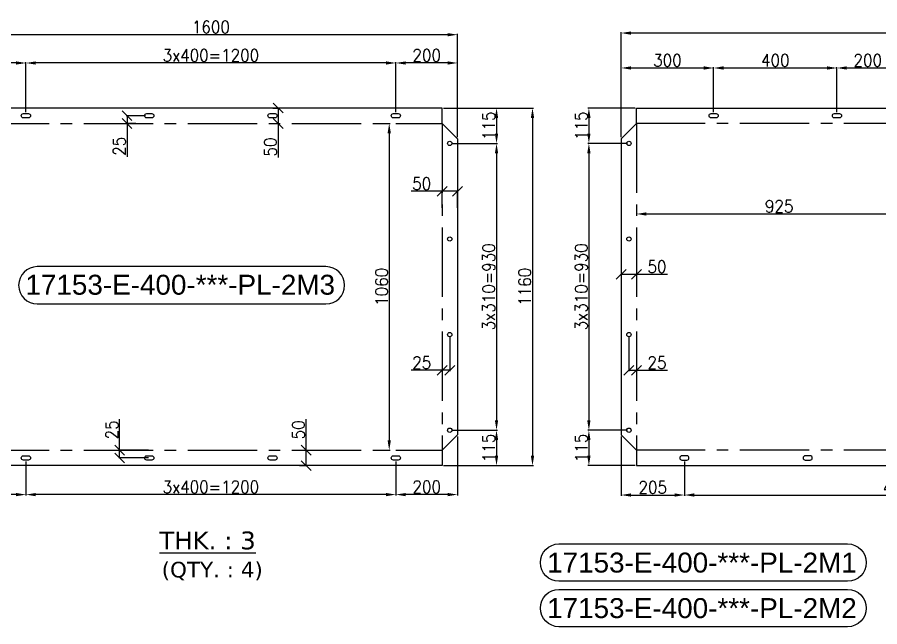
# Model space of a CAD drawing. Header units: inches. Extents: x 98758 to 118468, y 66787 to 119708.
# Drawn here: x 101776 to 104574, y 87448 to 89425 of the extents above; entities that cross this region are included whole.
import ezdxf
from ezdxf.enums import TextEntityAlignment as Align

# ---------------------------------------------------------------- set-up
doc = ezdxf.new("R2010")
doc.units = ezdxf.units.IN
doc.header["$MEASUREMENT"] = 0
for name, pattern in [('CENTER2', [1.125, 0.75, -0.125, 0.125, -0.125]), ('HIDDEN', [0.375, 0.25, -0.125]), ('HIDDEN2', [0.1875, 0.125, -0.0625])]:
    doc.linetypes.add(name, pattern=pattern)
for name, color, linetype in [('2', 2, 'HIDDEN2'), ('3', 3, 'Continuous'), ('3-TEXT', 6, 'Continuous')]:
    doc.layers.add(name, color=color, linetype=linetype)
doc.styles.add('ROMANS', font='ROMANS.shx', dxfattribs={"width": 0.9})
doc.styles.add('style1', font='verdana.ttf')
doc.styles.add('style10', font='swissl.ttf', dxfattribs={"height": 40})
doc.styles.add('ver', font='verdana.ttf')
doc.dimstyles.new('11', dxfattribs={"dimtxt": 40, "dimasz": 32, "dimexe": 3, "dimexo": 5, "dimgap": 5, "dimtad": 1, "dimdec": 0, "dimdsep": 46, "dimtxsty": 'ROMANS', "dimcen": 2.5, "dimclrd": 6, "dimclre": 6, "dimclrt": 2, "dimadec": 0, "dimazin": 0, "dimtfac": 1, "dimtdec": 0, "dimtmove": 0, "dimatfit": 3, "dimfxl": 1, "dimarcsym": 0})

# ---------------------------------------------------------------- blocks, each defined once
blk = doc.blocks.new('_Oblique')
at = {"color": 0, "linetype": 'ByBlock', "lineweight": -2}
blk.add_line((-0.5, -0.5), (0.5, 0.5), dxfattribs=at)
blk = doc.blocks.new('*D175')
at = {"color": 6, "lineweight": -2, "transparency": 16777216}
for p, q in [((102713.5, 88020.5), (102713.5, 88120.8)), ((102692.1, 88020.5), (102716.5, 88020.5)), ((102713.5, 87970.5), (102713.5, 88020.5)), ((102692.1, 87970.5), (102716.5, 87970.5))]:
    blk.add_line(p, q, dxfattribs=at)
at = {"layer": 'Defpoints', "color": 0, "transparency": 16777216}
for p in [(102687.1, 88020.5, -0.2), (102713.5, 88020.5), (102687.1, 87970.5, -0.2)]:
    blk.add_point(p, dxfattribs=at)
at = {"color": 6, "lineweight": -2, "transparency": 16777216, "xscale": 32, "yscale": 32, "zscale": 32}
for p, rotation in [((102713.5, 88020.5), 90), ((102713.5, 87970.5), 270)]:
    blk.add_blockref('_Oblique', p, dxfattribs=dict(at, rotation=rotation))
at = {"color": 2, "transparency": 16777216, "insert": (102688.5, 88086.6), "char_height": 40, "attachment_point": 5, "rotation": 90, "style": 'ROMANS'}
blk.add_mtext('50', dxfattribs=at)
blk = doc.blocks.new('*D176')
at = {"color": 6, "lineweight": -2, "transparency": 16777216}
for p, q in [((102108.2, 88020.5), (102108.2, 88120.8)), ((102201.5, 88020.5), (102105.2, 88020.5)), ((102108.2, 87995.5), (102108.2, 88020.5)), ((102201.5, 87995.5), (102105.2, 87995.5))]:
    blk.add_line(p, q, dxfattribs=at)
at = {"layer": 'Defpoints', "color": 0, "transparency": 16777216}
for p in [(102108.2, 88020.5), (102206.5, 88020.5, -0.2), (102206.5, 87995.5, -0.2)]:
    blk.add_point(p, dxfattribs=at)
at = {"color": 6, "lineweight": -2, "transparency": 16777216, "xscale": 32, "yscale": 32, "zscale": 32}
for p, rotation in [((102108.2, 88020.5), 90), ((102108.2, 87995.5), 270)]:
    blk.add_blockref('_Oblique', p, dxfattribs=dict(at, rotation=rotation))
at = {"color": 2, "transparency": 16777216, "insert": (102083.2, 88086.6), "char_height": 40, "attachment_point": 5, "rotation": 90, "style": 'ROMANS'}
blk.add_mtext('25', dxfattribs=at)
blk = doc.blocks.new('*D177')
at = {"color": 6, "lineweight": -2, "transparency": 16777216}
for p, q in [((102604.8, 89130.3), (102625.6, 89130.3)), ((102622.6, 89130.3), (102622.6, 89080.3)), ((102604.8, 89080.3), (102625.6, 89080.3)), ((102622.6, 89080.3), (102622.6, 88969.6))]:
    blk.add_line(p, q, dxfattribs=at)
at = {"layer": 'Defpoints', "color": 0, "transparency": 16777216}
for p in [(102599.8, 89130.3, -0.2), (102622.6, 89130.3), (102599.8, 89080.3, -0.2)]:
    blk.add_point(p, dxfattribs=at)
at = {"color": 6, "lineweight": -2, "transparency": 16777216, "xscale": 32, "yscale": 32, "zscale": 32}
for p, rotation in [((102622.6, 89130.3), 90), ((102622.6, 89080.3), 270)]:
    blk.add_blockref('_Oblique', p, dxfattribs=dict(at, rotation=rotation))
at = {"color": 2, "transparency": 16777216, "insert": (102597.6, 89003.8), "char_height": 40, "attachment_point": 5, "rotation": 90, "style": 'ROMANS'}
blk.add_mtext('50', dxfattribs=at)
blk = doc.blocks.new('*D178')
at = {"color": 6, "lineweight": -2, "transparency": 16777216}
for p, q in [((102192.1, 89105.3), (102129.4, 89105.3)), ((102132.4, 89105.3), (102132.4, 89080.3)), ((102160.7, 89080.3), (102129.4, 89080.3)), ((102132.4, 89080.3), (102132.4, 88972.1))]:
    blk.add_line(p, q, dxfattribs=at)
at = {"layer": 'Defpoints', "color": 0, "transparency": 16777216}
for p in [(102197.1, 89105.3, -0.2), (102132.4, 89080.3), (102165.7, 89080.3, -0.2)]:
    blk.add_point(p, dxfattribs=at)
at = {"color": 6, "lineweight": -2, "transparency": 16777216, "xscale": 32, "yscale": 32, "zscale": 32}
for p, rotation in [((102132.4, 89105.3), 90), ((102132.4, 89080.3), 270)]:
    blk.add_blockref('_Oblique', p, dxfattribs=dict(at, rotation=rotation))
at = {"color": 2, "transparency": 16777216, "insert": (102107.4, 89006.3), "char_height": 40, "attachment_point": 5, "rotation": 90, "style": 'ROMANS'}
blk.add_mtext('25', dxfattribs=at)
blk = doc.blocks.new('*D179')
at = {"color": 6, "lineweight": -2, "transparency": 16777216}
for p, q in [((103154.3, 88860.2), (103054.1, 88860.2)), ((103154.3, 88806.3), (103154.3, 88863.2)), ((103204.3, 88860.2), (103154.3, 88860.2)), ((103204.3, 88806.3), (103204.3, 88863.2))]:
    blk.add_line(p, q, dxfattribs=at)
at = {"layer": 'Defpoints', "color": 0, "transparency": 16777216}
for p in [(103154.3, 88860.2), (103154.3, 88801.3, -0.1), (103204.3, 88801.3, 0)]:
    blk.add_point(p, dxfattribs=at)
at = {"color": 6, "lineweight": -2, "transparency": 16777216, "xscale": 32, "yscale": 32, "zscale": 32, "rotation": 180}
blk.add_blockref('_Oblique', (103154.3, 88860.2), dxfattribs=at)
at = {"color": 6, "lineweight": -2, "transparency": 16777216, "xscale": 32, "yscale": 32, "zscale": 32}
blk.add_blockref('_Oblique', (103204.3, 88860.2), dxfattribs=at)
at = {"color": 2, "transparency": 16777216, "insert": (103088.2, 88885.2), "char_height": 40, "attachment_point": 5, "style": 'ROMANS'}
blk.add_mtext('50', dxfattribs=at)
blk = doc.blocks.new('*D180')
at = {"color": 6, "lineweight": -2, "transparency": 16777216}
for p, q in [((103154.3, 88390.5), (103154.3, 88276.7)), ((103179.3, 88390.5), (103179.3, 88276.7)), ((103154.3, 88279.7), (103054.1, 88279.7)), ((103179.3, 88279.7), (103154.3, 88279.7))]:
    blk.add_line(p, q, dxfattribs=at)
at = {"layer": 'Defpoints', "color": 0, "transparency": 16777216}
for p in [(103154.3, 88395.5, -0.1), (103179.3, 88395.5, -0.2), (103154.3, 88279.7)]:
    blk.add_point(p, dxfattribs=at)
at = {"color": 6, "lineweight": -2, "transparency": 16777216, "xscale": 32, "yscale": 32, "zscale": 32, "rotation": 180}
blk.add_blockref('_Oblique', (103154.3, 88279.7), dxfattribs=at)
at = {"color": 6, "lineweight": -2, "transparency": 16777216, "xscale": 32, "yscale": 32, "zscale": 32}
blk.add_blockref('_Oblique', (103179.3, 88279.7), dxfattribs=at)
at = {"color": 2, "transparency": 16777216, "insert": (103088.2, 88304.7), "char_height": 40, "attachment_point": 5, "style": 'ROMANS'}
blk.add_mtext('25', dxfattribs=at)
blk = doc.blocks.new('*D182')
at = {"color": 6, "lineweight": -2, "transparency": 16777216}
for p, q in [((103159.3, 89130.3), (103333.9, 89130.3)), ((103330.9, 89098.3), (103330.9, 89047.5)), ((103184.3, 89015.5), (103333.9, 89015.5))]:
    blk.add_line(p, q, dxfattribs=at)
at = {"color": 6, "transparency": 16777216}
for points in [[(103325.5, 89098.3), (103336.2, 89098.3), (103330.9, 89130.3)], [(103325.5, 89047.5), (103336.2, 89047.5), (103330.9, 89015.5)]]:
    blk.add_solid(points, dxfattribs=at)
at = {"layer": 'Defpoints', "color": 0, "transparency": 16777216}
for p in [(103154.3, 89130.3), (103179.3, 89015.5, -0.2), (103330.9, 89015.5)]:
    blk.add_point(p, dxfattribs=at)
at = {"color": 2, "transparency": 16777216, "insert": (103305.9, 89072.9), "char_height": 40, "attachment_point": 5, "rotation": 90, "style": 'ROMANS'}
blk.add_mtext('115', dxfattribs=at)
blk = doc.blocks.new('*D183')
at = {"color": 6, "lineweight": -2, "transparency": 16777216}
for p, q in [((103184.3, 89015.5), (103333.9, 89015.5)), ((103330.9, 88983.5), (103330.9, 88117.5)), ((103184.3, 88085.5), (103333.9, 88085.5))]:
    blk.add_line(p, q, dxfattribs=at)
at = {"color": 6, "transparency": 16777216}
for points in [[(103325.5, 88983.5), (103336.2, 88983.5), (103330.9, 89015.5)], [(103325.5, 88117.5), (103336.2, 88117.5), (103330.9, 88085.5)]]:
    blk.add_solid(points, dxfattribs=at)
at = {"layer": 'Defpoints', "color": 0, "transparency": 16777216}
for p in [(103179.3, 89015.5, -0.2), (103179.3, 88085.5, -0.2), (103330.9, 88085.5)]:
    blk.add_point(p, dxfattribs=at)
at = {"color": 2, "transparency": 16777216, "insert": (103305.9, 88550.5), "char_height": 40, "attachment_point": 5, "rotation": 90, "style": 'ROMANS'}
blk.add_mtext('3x310=930', dxfattribs=at)
blk = doc.blocks.new('*D184')
at = {"color": 6, "lineweight": -2, "transparency": 16777216}
for p, q in [((103184.3, 88085.5), (103333.9, 88085.5)), ((103330.9, 88053.5), (103330.9, 88002.5)), ((103159.3, 87970.5), (103333.9, 87970.5))]:
    blk.add_line(p, q, dxfattribs=at)
at = {"color": 6, "transparency": 16777216}
for points in [[(103325.5, 88053.5), (103336.2, 88053.5), (103330.9, 88085.5)], [(103325.5, 88002.5), (103336.2, 88002.5), (103330.9, 87970.5)]]:
    blk.add_solid(points, dxfattribs=at)
at = {"layer": 'Defpoints', "color": 0, "transparency": 16777216}
for p in [(103179.3, 88085.5, -0.2), (103154.3, 87970.5), (103330.9, 87970.5)]:
    blk.add_point(p, dxfattribs=at)
at = {"color": 2, "transparency": 16777216, "insert": (103305.9, 88028), "char_height": 40, "attachment_point": 5, "rotation": 90, "style": 'ROMANS'}
blk.add_mtext('115', dxfattribs=at)
blk = doc.blocks.new('*D181')
at = {"color": 6, "lineweight": -2, "transparency": 16777216}
for p, q in [((103241.2, 89130.3), (103450.6, 89130.3)), ((103447.6, 89098.3), (103447.6, 88002.5)), ((103241.2, 87970.5), (103450.6, 87970.5))]:
    blk.add_line(p, q, dxfattribs=at)
at = {"color": 6, "transparency": 16777216}
for points in [[(103442.3, 89098.3), (103452.9, 89098.3), (103447.6, 89130.3)], [(103442.3, 88002.5), (103452.9, 88002.5), (103447.6, 87970.5)]]:
    blk.add_solid(points, dxfattribs=at)
at = {"layer": 'Defpoints', "color": 0, "transparency": 16777216}
for p in [(103236.2, 89130.3), (103236.2, 87970.5), (103447.6, 87970.5)]:
    blk.add_point(p, dxfattribs=at)
at = {"color": 2, "transparency": 16777216, "insert": (103422.6, 88550.4), "char_height": 40, "attachment_point": 5, "rotation": 90, "style": 'ROMANS'}
blk.add_mtext('1160', dxfattribs=at)
blk = doc.blocks.new('*D188')
at = {"color": 6, "lineweight": -2, "transparency": 16777216}
for p, q in [((103204.3, 88065.5), (103204.3, 87873.6)), ((103004.3, 87983.5), (103004.3, 87873.6)), ((103172.3, 87876.6), (103036.3, 87876.6))]:
    blk.add_line(p, q, dxfattribs=at)
at = {"color": 6, "transparency": 16777216}
for points in [[(103036.3, 87881.9), (103036.3, 87871.3), (103004.3, 87876.6)], [(103172.3, 87881.9), (103172.3, 87871.3), (103204.3, 87876.6)]]:
    blk.add_solid(points, dxfattribs=at)
at = {"layer": 'Defpoints', "color": 0, "transparency": 16777216}
for p in [(103204.3, 88070.5, -0.2), (103004.3, 87988.5, -0.2), (103004.3, 87876.6)]:
    blk.add_point(p, dxfattribs=at)
at = {"color": 2, "transparency": 16777216, "insert": (103104.3, 87901.6), "char_height": 40, "attachment_point": 5, "style": 'ROMANS'}
blk.add_mtext('200', dxfattribs=at)
blk = doc.blocks.new('*D189')
at = {"color": 6, "lineweight": -2, "transparency": 16777216}
for p, q in [((101804.3, 87983.5), (101804.3, 87873.6)), ((103004.3, 87983.5), (103004.3, 87873.6)), ((102972.3, 87876.6), (101836.3, 87876.6))]:
    blk.add_line(p, q, dxfattribs=at)
at = {"color": 6, "transparency": 16777216}
for points in [[(101836.3, 87881.9), (101836.3, 87871.3), (101804.3, 87876.6)], [(102972.3, 87881.9), (102972.3, 87871.3), (103004.3, 87876.6)]]:
    blk.add_solid(points, dxfattribs=at)
at = {"layer": 'Defpoints', "color": 0, "transparency": 16777216}
for p in [(101804.3, 87988.5, -0.2), (103004.3, 87988.5, -0.2), (101804.3, 87876.6)]:
    blk.add_point(p, dxfattribs=at)
at = {"color": 2, "transparency": 16777216, "insert": (102404.3, 87901.6), "char_height": 40, "attachment_point": 5, "style": 'ROMANS'}
blk.add_mtext('3x400=1200', dxfattribs=at)
blk = doc.blocks.new('*D190')
at = {"color": 6, "lineweight": -2, "transparency": 16777216}
for p, q in [((101604.3, 88065.5), (101604.3, 87873.6)), ((101804.3, 87983.5), (101804.3, 87873.6)), ((101772.3, 87876.6), (101636.3, 87876.6))]:
    blk.add_line(p, q, dxfattribs=at)
at = {"color": 6, "transparency": 16777216}
for points in [[(101636.3, 87881.9), (101636.3, 87871.3), (101604.3, 87876.6)], [(101772.3, 87881.9), (101772.3, 87871.3), (101804.3, 87876.6)]]:
    blk.add_solid(points, dxfattribs=at)
at = {"layer": 'Defpoints', "color": 0, "transparency": 16777216}
for p in [(101604.3, 88070.5, -0.2), (101804.3, 87988.5, -0.2), (101604.3, 87876.6)]:
    blk.add_point(p, dxfattribs=at)
at = {"color": 2, "transparency": 16777216, "insert": (101704.3, 87901.6), "char_height": 40, "attachment_point": 5, "style": 'ROMANS'}
blk.add_mtext('200', dxfattribs=at)
blk = doc.blocks.new('*D191')
at = {"color": 6, "lineweight": -2, "transparency": 16777216}
for p, q in [((103004.3, 89117.3), (103004.3, 89279.3)), ((103204.3, 89035.3), (103204.3, 89279.3)), ((103172.3, 89276.3), (103036.3, 89276.3))]:
    blk.add_line(p, q, dxfattribs=at)
at = {"color": 6, "transparency": 16777216}
for points in [[(103036.3, 89281.6), (103036.3, 89271), (103004.3, 89276.3)], [(103172.3, 89281.6), (103172.3, 89271), (103204.3, 89276.3)]]:
    blk.add_solid(points, dxfattribs=at)
at = {"layer": 'Defpoints', "color": 0, "transparency": 16777216}
for p in [(103004.3, 89276.3), (103004.3, 89112.3, -0.2), (103204.3, 89030.3, -0.2)]:
    blk.add_point(p, dxfattribs=at)
at = {"color": 2, "transparency": 16777216, "insert": (103104.3, 89301.3), "char_height": 40, "attachment_point": 5, "style": 'ROMANS'}
blk.add_mtext('200', dxfattribs=at)
blk = doc.blocks.new('*D192')
at = {"color": 6, "lineweight": -2, "transparency": 16777216}
for p, q in [((101804.3, 89117.3), (101804.3, 89279.3)), ((103004.3, 89117.3), (103004.3, 89279.3)), ((102972.3, 89276.3), (101836.3, 89276.3))]:
    blk.add_line(p, q, dxfattribs=at)
at = {"color": 6, "transparency": 16777216}
for points in [[(101836.3, 89281.6), (101836.3, 89271), (101804.3, 89276.3)], [(102972.3, 89281.6), (102972.3, 89271), (103004.3, 89276.3)]]:
    blk.add_solid(points, dxfattribs=at)
at = {"layer": 'Defpoints', "color": 0, "transparency": 16777216}
for p in [(101804.3, 89276.3), (101804.3, 89112.3, -0.2), (103004.3, 89112.3, -0.2)]:
    blk.add_point(p, dxfattribs=at)
at = {"color": 2, "transparency": 16777216, "insert": (102404.3, 89301.3), "char_height": 40, "attachment_point": 5, "style": 'ROMANS'}
blk.add_mtext('3x400=1200', dxfattribs=at)
blk = doc.blocks.new('*D193')
at = {"color": 6, "lineweight": -2, "transparency": 16777216}
for p, q in [((101604.3, 89035.3), (101604.3, 89279.3)), ((101804.3, 89117.3), (101804.3, 89279.3)), ((101772.3, 89276.3), (101636.3, 89276.3))]:
    blk.add_line(p, q, dxfattribs=at)
at = {"color": 6, "transparency": 16777216}
for points in [[(101636.3, 89281.6), (101636.3, 89271), (101604.3, 89276.3)], [(101772.3, 89281.6), (101772.3, 89271), (101804.3, 89276.3)]]:
    blk.add_solid(points, dxfattribs=at)
at = {"layer": 'Defpoints', "color": 0, "transparency": 16777216}
for p in [(101604.3, 89276.3), (101804.3, 89112.3, -0.2), (101604.3, 89030.3, -0.2)]:
    blk.add_point(p, dxfattribs=at)
at = {"color": 2, "transparency": 16777216, "insert": (101704.3, 89301.3), "char_height": 40, "attachment_point": 5, "style": 'ROMANS'}
blk.add_mtext('200', dxfattribs=at)
blk = doc.blocks.new('*D200')
at = {"color": 6, "lineweight": -2, "transparency": 16777216}
for p, q in [((103735.2, 88796.3), (103735.2, 88588)), ((103785.2, 88641), (103785.2, 88588)), ((103735.2, 88591), (103785.2, 88591)), ((103785.2, 88591), (103885.5, 88591))]:
    blk.add_line(p, q, dxfattribs=at)
at = {"layer": 'Defpoints', "color": 0, "transparency": 16777216}
for p in [(103735.2, 88801.3, 0), (103785.2, 88646, -0.1), (103785.2, 88591)]:
    blk.add_point(p, dxfattribs=at)
at = {"color": 6, "lineweight": -2, "transparency": 16777216, "xscale": 32, "yscale": 32, "zscale": 32, "rotation": 180}
blk.add_blockref('_Oblique', (103735.2, 88591), dxfattribs=at)
at = {"color": 6, "lineweight": -2, "transparency": 16777216, "xscale": 32, "yscale": 32, "zscale": 32}
blk.add_blockref('_Oblique', (103785.2, 88591), dxfattribs=at)
at = {"color": 2, "transparency": 16777216, "insert": (103851.3, 88616), "char_height": 40, "attachment_point": 5, "style": 'ROMANS'}
blk.add_mtext('50', dxfattribs=at)
blk = doc.blocks.new('*D201')
at = {"color": 6, "lineweight": -2, "transparency": 16777216}
for p, q in [((103760.2, 88390.5), (103760.2, 88276.7)), ((103785.2, 88390.5), (103785.2, 88276.7)), ((103760.2, 88279.7), (103785.2, 88279.7)), ((103785.2, 88279.7), (103885.5, 88279.7))]:
    blk.add_line(p, q, dxfattribs=at)
at = {"layer": 'Defpoints', "color": 0, "transparency": 16777216}
for p in [(103760.2, 88395.5, -0.2), (103785.2, 88395.5, -0.1), (103785.2, 88279.7)]:
    blk.add_point(p, dxfattribs=at)
at = {"color": 6, "lineweight": -2, "transparency": 16777216, "xscale": 32, "yscale": 32, "zscale": 32, "rotation": 180}
blk.add_blockref('_Oblique', (103760.2, 88279.7), dxfattribs=at)
at = {"color": 6, "lineweight": -2, "transparency": 16777216, "xscale": 32, "yscale": 32, "zscale": 32}
blk.add_blockref('_Oblique', (103785.2, 88279.7), dxfattribs=at)
at = {"color": 2, "transparency": 16777216, "insert": (103851.3, 88304.7), "char_height": 40, "attachment_point": 5, "style": 'ROMANS'}
blk.add_mtext('25', dxfattribs=at)
blk = doc.blocks.new('*D202')
at = {"color": 6, "lineweight": -2, "transparency": 16777216}
for p, q in [((103780.2, 89130.3), (103627.5, 89130.3)), ((103630.5, 89098.3), (103630.5, 89047.5)), ((103755.2, 89015.5), (103627.5, 89015.5))]:
    blk.add_line(p, q, dxfattribs=at)
at = {"color": 6, "transparency": 16777216}
for points in [[(103625.1, 89098.3), (103635.8, 89098.3), (103630.5, 89130.3)], [(103625.1, 89047.5), (103635.8, 89047.5), (103630.5, 89015.5)]]:
    blk.add_solid(points, dxfattribs=at)
at = {"layer": 'Defpoints', "color": 0, "transparency": 16777216}
for p in [(103785.2, 89130.3), (103630.5, 89015.5), (103760.2, 89015.5, -0.2)]:
    blk.add_point(p, dxfattribs=at)
at = {"color": 2, "transparency": 16777216, "insert": (103605.5, 89072.9), "char_height": 40, "attachment_point": 5, "rotation": 90, "style": 'ROMANS'}
blk.add_mtext('115', dxfattribs=at)
blk = doc.blocks.new('*D203')
at = {"color": 6, "lineweight": -2, "transparency": 16777216}
for p, q in [((103755.2, 89015.5), (103627.5, 89015.5)), ((103630.5, 88983.5), (103630.5, 88117.5)), ((103755.2, 88085.5), (103627.5, 88085.5))]:
    blk.add_line(p, q, dxfattribs=at)
at = {"color": 6, "transparency": 16777216}
for points in [[(103625.1, 88983.5), (103635.8, 88983.5), (103630.5, 89015.5)], [(103625.1, 88117.5), (103635.8, 88117.5), (103630.5, 88085.5)]]:
    blk.add_solid(points, dxfattribs=at)
at = {"layer": 'Defpoints', "color": 0, "transparency": 16777216}
for p in [(103760.2, 89015.5, -0.2), (103630.5, 88085.5), (103760.2, 88085.5, -0.2)]:
    blk.add_point(p, dxfattribs=at)
at = {"color": 2, "transparency": 16777216, "insert": (103605.5, 88550.5), "char_height": 40, "attachment_point": 5, "rotation": 90, "style": 'ROMANS'}
blk.add_mtext('3x310=930', dxfattribs=at)
blk = doc.blocks.new('*D204')
at = {"color": 6, "lineweight": -2, "transparency": 16777216}
for p, q in [((103755.2, 88085.5), (103627.5, 88085.5)), ((103630.5, 88053.5), (103630.5, 88002.5)), ((103780.2, 87970.5), (103627.5, 87970.5))]:
    blk.add_line(p, q, dxfattribs=at)
at = {"color": 6, "transparency": 16777216}
for points in [[(103625.1, 88053.5), (103635.8, 88053.5), (103630.5, 88085.5)], [(103625.1, 88002.5), (103635.8, 88002.5), (103630.5, 87970.5)]]:
    blk.add_solid(points, dxfattribs=at)
at = {"layer": 'Defpoints', "color": 0, "transparency": 16777216}
for p in [(103760.2, 88085.5, -0.2), (103630.5, 87970.5), (103785.2, 87970.5)]:
    blk.add_point(p, dxfattribs=at)
at = {"color": 2, "transparency": 16777216, "insert": (103605.5, 88028), "char_height": 40, "attachment_point": 5, "rotation": 90, "style": 'ROMANS'}
blk.add_mtext('115', dxfattribs=at)
blk = doc.blocks.new('*D205')
at = {"color": 6, "lineweight": -2, "transparency": 16777216}
for p, q in [((101604.3, 89078.6), (101604.3, 89371)), ((103172.3, 89368), (101636.3, 89368)), ((103204.3, 89185.4), (103204.3, 89371))]:
    blk.add_line(p, q, dxfattribs=at)
at = {"color": 6, "transparency": 16777216}
for points in [[(101636.3, 89373.3), (101636.3, 89362.7), (101604.3, 89368)], [(103172.3, 89373.3), (103172.3, 89362.7), (103204.3, 89368)]]:
    blk.add_solid(points, dxfattribs=at)
at = {"layer": 'Defpoints', "color": 0, "transparency": 16777216}
for p in [(101604.3, 89368), (103204.3, 89180.4), (101604.3, 89073.6)]:
    blk.add_point(p, dxfattribs=at)
at = {"color": 2, "transparency": 16777216, "insert": (102404.3, 89393), "char_height": 40, "attachment_point": 5, "style": 'ROMANS'}
blk.add_mtext('1600', dxfattribs=at)
blk = doc.blocks.new('*D206')
at = {"color": 6, "lineweight": -2, "transparency": 16777216}
for p, q in [((103735.2, 89035.3), (103735.2, 89263.1)), ((103767.2, 89260.1), (104003.2, 89260.1)), ((104035.2, 89117.3), (104035.2, 89263.1))]:
    blk.add_line(p, q, dxfattribs=at)
at = {"color": 6, "transparency": 16777216}
for points in [[(103767.2, 89265.5), (103767.2, 89254.8), (103735.2, 89260.1)], [(104003.2, 89265.5), (104003.2, 89254.8), (104035.2, 89260.1)]]:
    blk.add_solid(points, dxfattribs=at)
at = {"layer": 'Defpoints', "color": 0, "transparency": 16777216}
for p in [(104035.2, 89260.1), (104035.2, 89112.3), (103735.2, 89030.3)]:
    blk.add_point(p, dxfattribs=at)
at = {"color": 2, "transparency": 16777216, "insert": (103885.2, 89285.1), "char_height": 40, "attachment_point": 5, "style": 'ROMANS'}
blk.add_mtext('300', dxfattribs=at)
blk = doc.blocks.new('*D207')
at = {"color": 6, "lineweight": -2, "transparency": 16777216}
for p, q in [((104035.2, 89117.3), (104035.2, 89263.1)), ((104067.2, 89260.1), (104403.2, 89260.1)), ((104435.2, 89117.3), (104435.2, 89263.1))]:
    blk.add_line(p, q, dxfattribs=at)
at = {"color": 6, "transparency": 16777216}
for points in [[(104067.2, 89265.5), (104067.2, 89254.8), (104035.2, 89260.1)], [(104403.2, 89265.5), (104403.2, 89254.8), (104435.2, 89260.1)]]:
    blk.add_solid(points, dxfattribs=at)
at = {"layer": 'Defpoints', "color": 0, "transparency": 16777216}
for p in [(104435.2, 89260.1), (104035.2, 89112.3), (104435.2, 89112.3)]:
    blk.add_point(p, dxfattribs=at)
at = {"color": 2, "transparency": 16777216, "insert": (104235.2, 89285.1), "char_height": 40, "attachment_point": 5, "style": 'ROMANS'}
blk.add_mtext('400', dxfattribs=at)
blk = doc.blocks.new('*D208')
at = {"color": 6, "lineweight": -2, "transparency": 16777216}
for p, q in [((104435.2, 89117.3), (104435.2, 89263.1)), ((104467.2, 89260.1), (104603.2, 89260.1)), ((104635.2, 89117.3), (104635.2, 89263.1))]:
    blk.add_line(p, q, dxfattribs=at)
at = {"color": 6, "transparency": 16777216}
for points in [[(104467.2, 89265.5), (104467.2, 89254.8), (104435.2, 89260.1)], [(104603.2, 89265.5), (104603.2, 89254.8), (104635.2, 89260.1)]]:
    blk.add_solid(points, dxfattribs=at)
at = {"layer": 'Defpoints', "color": 0, "transparency": 16777216}
for p in [(104635.2, 89260.1), (104435.2, 89112.3), (104635.2, 89112.3)]:
    blk.add_point(p, dxfattribs=at)
at = {"color": 2, "transparency": 16777216, "insert": (104535.2, 89285.1), "char_height": 40, "attachment_point": 5, "style": 'ROMANS'}
blk.add_mtext('200', dxfattribs=at)
blk = doc.blocks.new('*D213')
at = {"color": 6, "lineweight": -2, "transparency": 16777216}
for p, q in [((103735.2, 89175.4), (103735.2, 89376.4)), ((105713.2, 89373.4), (103767.2, 89373.4)), ((105745.2, 89175.4), (105745.2, 89376.4))]:
    blk.add_line(p, q, dxfattribs=at)
at = {"color": 6, "transparency": 16777216}
for points in [[(103767.2, 89378.7), (103767.2, 89368), (103735.2, 89373.4)], [(105713.2, 89378.7), (105713.2, 89368), (105745.2, 89373.4)]]:
    blk.add_solid(points, dxfattribs=at)
at = {"layer": 'Defpoints', "color": 0, "transparency": 16777216}
for p in [(103735.2, 89373.4), (103735.2, 89170.4), (105745.2, 89170.4)]:
    blk.add_point(p, dxfattribs=at)
at = {"color": 2, "transparency": 16777216, "insert": (104740.2, 89398.4), "char_height": 40, "attachment_point": 5, "style": 'ROMANS'}
blk.add_mtext('2010', dxfattribs=at)
blk = doc.blocks.new('*D214')
at = {"color": 6, "lineweight": -2, "transparency": 16777216}
for p, q in [((103735.2, 88065.5), (103735.2, 87872.2)), ((103940.2, 87983.5), (103940.2, 87872.2)), ((103767.2, 87875.2), (103908.2, 87875.2))]:
    blk.add_line(p, q, dxfattribs=at)
at = {"color": 6, "transparency": 16777216}
for points in [[(103767.2, 87880.6), (103767.2, 87869.9), (103735.2, 87875.2)], [(103908.2, 87880.6), (103908.2, 87869.9), (103940.2, 87875.2)]]:
    blk.add_solid(points, dxfattribs=at)
at = {"layer": 'Defpoints', "color": 0, "transparency": 16777216}
for p in [(103735.2, 88070.5, -0.2), (103940.2, 87988.5, -0.2), (103940.2, 87875.2)]:
    blk.add_point(p, dxfattribs=at)
at = {"color": 2, "transparency": 16777216, "insert": (103837.7, 87900.2), "char_height": 40, "attachment_point": 5, "style": 'ROMANS'}
blk.add_mtext('205', dxfattribs=at)
blk = doc.blocks.new('*D215')
at = {"color": 6, "lineweight": -2, "transparency": 16777216}
for p, q in [((103940.2, 87983.5), (103940.2, 87872.2)), ((105540.2, 87983.5), (105540.2, 87872.2)), ((103972.2, 87875.2), (105508.2, 87875.2))]:
    blk.add_line(p, q, dxfattribs=at)
at = {"color": 6, "transparency": 16777216}
for points in [[(103972.2, 87880.6), (103972.2, 87869.9), (103940.2, 87875.2)], [(105508.2, 87880.6), (105508.2, 87869.9), (105540.2, 87875.2)]]:
    blk.add_solid(points, dxfattribs=at)
at = {"layer": 'Defpoints', "color": 0, "transparency": 16777216}
for p in [(103940.2, 87988.5, -0.2), (105540.2, 87988.5, -0.2), (105540.2, 87875.2)]:
    blk.add_point(p, dxfattribs=at)
at = {"color": 2, "transparency": 16777216, "insert": (104740.2, 87900.2), "char_height": 40, "attachment_point": 5, "style": 'ROMANS'}
blk.add_mtext('4x400=1600', dxfattribs=at)
blk = doc.blocks.new('*D220')
at = {"color": 6, "lineweight": -2, "transparency": 16777216}
for p, q in [((102934.4, 89080.3), (102985.8, 89080.3)), ((102982.8, 89048.3), (102982.8, 88052.5)), ((102934.4, 88020.5), (102985.8, 88020.5))]:
    blk.add_line(p, q, dxfattribs=at)
at = {"color": 6, "transparency": 16777216}
for points in [[(102977.5, 89048.3), (102988.1, 89048.3), (102982.8, 89080.3)], [(102977.5, 88052.5), (102988.1, 88052.5), (102982.8, 88020.5)]]:
    blk.add_solid(points, dxfattribs=at)
at = {"layer": 'Defpoints', "color": 0, "transparency": 16777216}
for p in [(102929.4, 89080.3), (102929.4, 88020.5, -0.2), (102982.8, 88020.5)]:
    blk.add_point(p, dxfattribs=at)
at = {"color": 2, "transparency": 16777216, "insert": (102957.8, 88550.4), "char_height": 40, "attachment_point": 5, "rotation": 90, "style": 'ROMANS'}
blk.add_mtext('1060', dxfattribs=at)
blk = doc.blocks.new('*D222')
at = {"color": 6, "lineweight": -2, "transparency": 16777216}
for p, q in [((103785.2, 88796.3), (103785.2, 88783.7)), ((103817.2, 88786.7), (104678.2, 88786.7)), ((104710.2, 88700.9), (104710.2, 88789.7))]:
    blk.add_line(p, q, dxfattribs=at)
at = {"color": 6, "transparency": 16777216}
for points in [[(103817.2, 88792), (103817.2, 88781.3), (103785.2, 88786.7)], [(104678.2, 88792), (104678.2, 88781.3), (104710.2, 88786.7)]]:
    blk.add_solid(points, dxfattribs=at)
at = {"layer": 'Defpoints', "color": 0, "transparency": 16777216}
for p in [(103785.2, 88801.3, -0.1), (104710.2, 88786.7), (104710.2, 88695.9, -0.1)]:
    blk.add_point(p, dxfattribs=at)
at = {"color": 2, "transparency": 16777216, "insert": (104247.7, 88811.7), "char_height": 40, "attachment_point": 5, "style": 'ROMANS'}
blk.add_mtext('925', dxfattribs=at)

msp = doc.modelspace()

# ---------------------------------------------------------------- linework, layer by layer
for p, q in [((103154.3, 89130.3), (101654.3, 89130.3)), ((103154.3, 89080.3), (103154.3, 89130.3)), ((103785.2, 89080.3), (103785.2, 89130.3)), ((103785.2, 89130.3), (105695.2, 89130.3)), ((103154.3, 89080.3), (103204.3, 89030.3)), ((103785.2, 89080.3), (103735.2, 89030.3)), ((103204.3, 89030.3), (103204.3, 88070.5, -0.2)), ((103735.2, 89030.3), (103735.2, 88070.5, -0.2)), ((103154.3, 88020.5, -0.2), (103204.3, 88070.5, -0.2)), ((103785.2, 88020.5, -0.2), (103735.2, 88070.5, -0.2)), ((103154.3, 88020.5, -0.2), (103154.3, 87970.5, -0.2)), ((103785.2, 88020.5, -0.2), (103785.2, 87970.5, -0.2)), ((103154.3, 87970.5, -0.2), (101654.3, 87970.5, -0.2)), ((103785.2, 87970.5, -0.2), (105695.2, 87970.5, -0.2))]:
    msp.add_line(p, q)
at = {"color": 3, "linetype": 'CENTER2', "ltscale": 300, "extrusion": (1.38084e-15, -0.000188999, 1)}
for p, q in [((101654.3, 89080.3), (103154.3, 89080.3)), ((101654.3, 88020.5, -0.2), (103154.3, 88020.5, -0.2))]:
    msp.add_line(p, q, dxfattribs=at)
at = {"color": 3, "linetype": 'CENTER2', "ltscale": 300}
for p, q in [((103154.3, 89080.3), (103154.3, 88020.5, -0.2)), ((103785.2, 89080.3), (103785.2, 88020.5, -0.2))]:
    msp.add_line(p, q, dxfattribs=at)
at = {"color": 3, "linetype": 'CENTER2', "ltscale": 300, "extrusion": (-1.38084e-15, -0.000188999, 1)}
for p, q in [((105695.2, 89080.3), (103785.2, 89080.3)), ((105695.2, 88020.5, -0.2), (103785.2, 88020.5, -0.2))]:
    msp.add_line(p, q, dxfattribs=at)
for points, elevation in [([(101812.3, 89112.3, -1), (101812.3, 89098.3), (101796.3, 89098.3, -1), (101796.3, 89112.3)], 0), ([(102212.3, 89112.3, -1), (102212.3, 89098.3), (102196.3, 89098.3, -1), (102196.3, 89112.3)], 0), ([(102612.3, 89112.3, -1), (102612.3, 89098.3), (102596.3, 89098.3, -1), (102596.3, 89112.3)], 0), ([(103012.3, 89112.3, -1), (103012.3, 89098.3), (102996.3, 89098.3, -1), (102996.3, 89112.3)], 0), ([(104043.2, 89112.3, -1), (104043.2, 89098.3), (104027.2, 89098.3, -1), (104027.2, 89112.3)], 0), ([(104443.2, 89112.3, -1), (104443.2, 89098.3), (104427.2, 89098.3, -1), (104427.2, 89112.3)], 0), ([(101812.3, 88002.5, -1), (101812.3, 87988.5), (101796.3, 87988.5, -1), (101796.3, 88002.5)], -0.2), ([(102212.3, 88002.5, -1), (102212.3, 87988.5), (102196.3, 87988.5, -1), (102196.3, 88002.5)], -0.2), ([(102612.3, 88002.5, -1), (102612.3, 87988.5), (102596.3, 87988.5, -1), (102596.3, 88002.5)], -0.2), ([(103012.3, 88002.5, -1), (103012.3, 87988.5), (102996.3, 87988.5, -1), (102996.3, 88002.5)], -0.2), ([(103932.2, 88002.5, 1), (103932.2, 87988.5), (103948.2, 87988.5, 1), (103948.2, 88002.5)], -0.2), ([(104332.2, 88002.5, 1), (104332.2, 87988.5), (104348.2, 87988.5, 1), (104348.2, 88002.5)], -0.2)]:
    msp.add_lwpolyline(points, format="xyb", close=True, dxfattribs=dict(elevation=elevation))
for centre in [(103179.3, 89015.5, -0.2), (103760.2, 89015.5, -0.2), (103179.3, 88705.5, -0.2), (103760.2, 88705.5, -0.2), (103179.3, 88395.5, -0.2), (103760.2, 88395.5, -0.2), (103179.3, 88085.5, -0.2), (103760.2, 88085.5, -0.2)]:
    msp.add_circle(centre, 7)
at = {"layer": '2', "color": 8, "linetype": 'ByBlock'}
for points in [[(101841.1, 88494.9), (102777.5, 88494.9, 1), (102777.5, 88615.8), (101841.1, 88615.8, 1), (101841.1, 88494.9)], [(103533.5, 87716.6), (104469.9, 87716.6, -1), (104469.9, 87595.7), (103533.5, 87595.7, -1), (103533.5, 87716.6)], [(103533.5, 87569), (104469.9, 87569, -1), (104469.9, 87448.1), (103533.5, 87448.1, -1), (103533.5, 87569)]]:
    msp.add_lwpolyline(points, format="xyb", dxfattribs=at)

# ---------------------------------------------------------------- texts
at = {"layer": '3', "linetype": 'HIDDEN', "ltscale": 20, "style": 'ver'}
msp.add_text('%%UTHK. : 3', height=57.8, dxfattribs=at).set_placement((102237.1, 87699.1))
at = {"layer": '3-TEXT', "color": 2}
for s, height, style, p in [('17153-E-400-***-PL-2M3', 64.68, 'style10', (102304.8, 88557.2)), ('17153-E-400-***-PL-2M1', 64.68, 'style10', (103997.2, 87656.1)), ('(QTY. : 4)', 50.72, 'style1', (102408.7, 87633.3)), ('17153-E-400-***-PL-2M2', 64.68, 'style10', (103997.2, 87508.5))]:
    msp.add_text(s, height=height, dxfattribs=dict(at, style=style)).set_placement(p, align=Align.MIDDLE_CENTER)

# ---------------------------------------------------------------- dimensions: what is measured, and where the dimension line sits
for base, p1, p2, picture, middle in [((101604.3, 89368), (103204.3, 89180.4), (101604.3, 89073.6), '*D205', (102404.3, 89393)), ((103735.2, 89373.4), (105745.2, 89170.4), (103735.2, 89170.4), '*D213', (104740.2, 89398.4)), ((103004.3, 89276.3), (103204.3, 89030.3, -0.2), (103004.3, 89112.3, -0.2), '*D191', (103104.3, 89301.3)), ((104035.2, 89260.1), (103735.2, 89030.3), (104035.2, 89112.3), '*D206', (103885.2, 89285.1)), ((104710.2, 88786.7), (103785.2, 88801.3, -0.1), (104710.2, 88695.9, -0.1), '*D222', (104247.7, 88811.7)), ((103004.3, 87876.6), (103204.3, 88070.5, -0.2), (103004.3, 87988.5, -0.2), '*D188', (103104.3, 87901.6)), ((103940.2, 87875.2), (103735.2, 88070.5, -0.2), (103940.2, 87988.5, -0.2), '*D214', (103837.7, 87900.2))]:
    dim = msp.add_linear_dim(base=base, p1=p1, p2=p2, dimstyle='11')
    dim.commit()
    dim.dimension.update_dxf_attribs({"geometry": picture, "text_midpoint": middle})
for base, p1, p2, override, picture, middle in [((101604.3, 89276.3), (101804.3, 89112.3, -0.2), (101604.3, 89030.3, -0.2), {"dimtmove": 1}, '*D193', (101704.3, 89301.3)), ((104435.2, 89260.1), (104035.2, 89112.3), (104435.2, 89112.3), {"dimtmove": 1}, '*D207', (104235.2, 89285.1)), ((104635.2, 89260.1), (104435.2, 89112.3), (104635.2, 89112.3), {"dimtmove": 1}, '*D208', (104535.2, 89285.1)), ((103154.3, 88860.2), (103204.3, 88801.3, 0), (103154.3, 88801.3, -0.1), {"dimblk1": 'Oblique', "dimblk2": 'Oblique', "dimsah": 1}, '*D179', (103088.2, 88885.2)), ((103154.3, 88279.7), (103179.3, 88395.5, -0.2), (103154.3, 88395.5, -0.1), {"dimblk1": 'Oblique', "dimblk2": 'Oblique', "dimsah": 1}, '*D180', (103088.2, 88304.7)), ((101604.3, 87876.6), (101804.3, 87988.5, -0.2), (101604.3, 88070.5, -0.2), {"dimtmove": 1}, '*D190', (101704.3, 87901.6))]:
    dim = msp.add_linear_dim(base=base, p1=p1, p2=p2, dimstyle='11', override=override)
    dim.commit()
    dim.dimension.update_dxf_attribs({"geometry": picture, "text_midpoint": middle})
for base, p1, p2, text, picture, middle in [((101804.3, 89276.3), (103004.3, 89112.3, -0.2), (101804.3, 89112.3, -0.2), '3x400=<>', '*D192', (102404.3, 89301.3)), ((101804.3, 87876.6), (103004.3, 87988.5, -0.2), (101804.3, 87988.5, -0.2), '3x400=<>', '*D189', (102404.3, 87901.6)), ((105540.2, 87875.2), (103940.2, 87988.5, -0.2), (105540.2, 87988.5, -0.2), '4x400=<>', '*D215', (104740.2, 87900.2))]:
    dim = msp.add_linear_dim(base=base, p1=p1, p2=p2, text=text, dimstyle='11', override={"dimtmove": 1})
    dim.commit()
    dim.dimension.update_dxf_attribs({"geometry": picture, "text_midpoint": middle})
for base, p1, p2, picture, middle in [((102622.6, 89130.3, 0.2), (102599.8, 89080.3), (102599.8, 89130.3), '*D177', (102622.6, 89003.8, 0.2)), ((102132.4, 89080.3, 0.2), (102197.1, 89105.3), (102165.7, 89080.3), '*D178', (102132.4, 89006.3, 0.2))]:
    dim = msp.add_linear_dim(base=base, p1=p1, p2=p2, angle=270, dimstyle='11', override={"dimblk1": 'Oblique', "dimblk2": 'Oblique', "dimsah": 1})
    dim.commit()
    dim.dimension.update_dxf_attribs({"geometry": picture, "text_midpoint": middle, "dimtype": 160})
for base, p1, p2, picture, middle in [((103330.9, 89015.5), (103154.3, 89130.3), (103179.3, 89015.5, -0.2), '*D182', (103305.9, 89072.9)), ((103447.6, 87970.5), (103236.2, 89130.3), (103236.2, 87970.5), '*D181', (103422.6, 88550.4)), ((103630.5, 89015.5), (103785.2, 89130.3), (103760.2, 89015.5, -0.2), '*D202', (103605.5, 89072.9)), ((102982.8, 88020.5), (102929.4, 89080.3), (102929.4, 88020.5, -0.2), '*D220', (102957.8, 88550.4))]:
    dim = msp.add_linear_dim(base=base, p1=p1, p2=p2, angle=270, dimstyle='11')
    dim.commit()
    dim.dimension.update_dxf_attribs({"geometry": picture, "text_midpoint": middle})
for base, p1, p2, picture, middle in [((103330.9, 88085.5), (103179.3, 89015.5, -0.2), (103179.3, 88085.5, -0.2), '*D183', (103305.9, 88550.5)), ((103630.5, 88085.5), (103760.2, 89015.5, -0.2), (103760.2, 88085.5, -0.2), '*D203', (103605.5, 88550.5))]:
    dim = msp.add_linear_dim(base=base, p1=p1, p2=p2, angle=270, text='3x310=<>', dimstyle='11', override={"dimtmove": 1})
    dim.commit()
    dim.dimension.update_dxf_attribs({"geometry": picture, "text_midpoint": middle})
for base, p1, p2, angle, override, picture, middle in [((103785.2, 88591), (103735.2, 88801.3, 0), (103785.2, 88646, -0.1), 180, {"dimblk1": 'Oblique', "dimblk2": 'Oblique', "dimsah": 1}, '*D200', (103851.3, 88616)), ((103785.2, 88279.7), (103760.2, 88395.5, -0.2), (103785.2, 88395.5, -0.1), 180, {"dimblk1": 'Oblique', "dimblk2": 'Oblique', "dimsah": 1}, '*D201', (103851.3, 88304.7)), ((102108.2, 88020.5), (102206.5, 87995.5, -0.2), (102206.5, 88020.5, -0.2), 270, {"dimblk1": 'Oblique', "dimblk2": 'Oblique', "dimsah": 1}, '*D176', (102083.2, 88086.6)), ((102713.5, 88020.5), (102687.1, 87970.5, -0.2), (102687.1, 88020.5, -0.2), 270, {"dimblk1": 'Oblique', "dimblk2": 'Oblique', "dimsah": 1}, '*D175', (102688.5, 88086.6)), ((103330.9, 87970.5), (103179.3, 88085.5, -0.2), (103154.3, 87970.5), 270, {"dimtmove": 1}, '*D184', (103305.9, 88028)), ((103630.5, 87970.5), (103760.2, 88085.5, -0.2), (103785.2, 87970.5), 270, {"dimtmove": 1}, '*D204', (103605.5, 88028))]:
    dim = msp.add_linear_dim(base=base, p1=p1, p2=p2, angle=angle, dimstyle='11', override=override)
    dim.commit()
    dim.dimension.update_dxf_attribs({"geometry": picture, "text_midpoint": middle})

doc.saveas('drawing.dxf')
